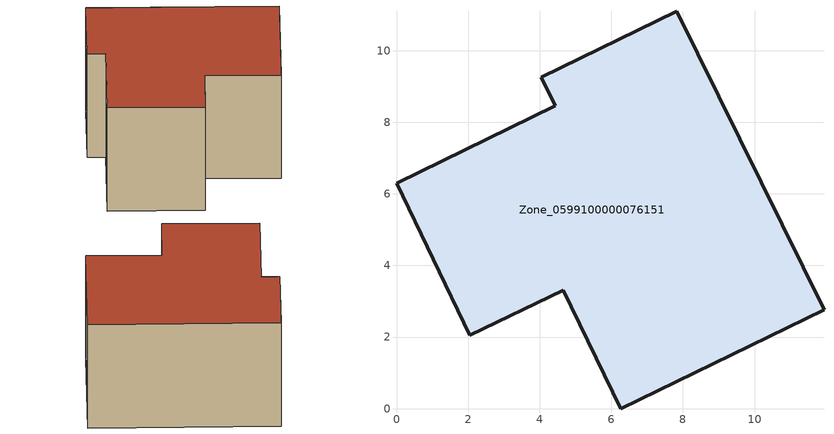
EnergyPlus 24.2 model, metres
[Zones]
Zone_0599100000076151
 floor ground (C_G): 7.83,11.1 11.94,2.77 6.26,0 4.65,3.31 2.05,2.05 0,6.3 4.43,8.46 4.04,9.26 z0
 wall outside (C_F): 0,6.3 2.05,2.05 4.65,3.31 6.26,0 11.94,2.77 7.83,11.1 4.04,9.26 4.43,8.46 0,6.3 z0:5.84
 roof outside (C_R): 7.83,11.1 4.04,9.26 4.43,8.46 0,6.3 2.05,2.05 4.65,3.31 6.26,0 11.94,2.77 z5.84
[BUILDING]
Pand.0599100000076151: North Axis=0; Terrain=City; Loads Convergence Tolerance Value=0.04; Temperature Convergence Tolerance Value=0.4; Solar Distribution=FullExterior; Maximum Number of Warmup Days=25; Minimum Number of Warmup Days=1
[Site:Location]
Rotterdam.The.Hague.AP_ZH_NLD Design_Conditions: Latitude=51.96; Longitude=4.45; Time Zone=1; Elevation=-4.5
[SITE:GROUNDTEMPERATURE:BUILDINGSURFACE]
18, 18, 18, 18, 18, 18, 18, 18, 18, 18, 18, 18
[MATERIAL] Thermal Absorptance=0.9; Solar Absorptance=0.7; Visible Absorptance=0.7
Name | Roughness | Thickness | Conductivity | Density | Specific Heat
G.TC.1946-1964 | MediumSmooth | 0.15 | 1 | 540 | 1210
F.TC.1946-1964 | Rough | 0.3 | 0.857143 | 1920 | 840
R.TC.1946-1964 | MediumRough | 0.2 | 0.235294 | 1500 | 1000
[CONSTRUCTION]
C_G: G.TC.1946-1964
C_F: F.TC.1946-1964
C_R: R.TC.1946-1964
[ZONE]
Zone_0599100000076151: Type=1; Multiplier=1; Ceiling Height=Autocalculate; Volume=Autocalculate; Floor Area=autocalculate; Part of Total Floor Area=Yes
[ZONEINFILTRATION:DESIGNFLOWRATE]
Infil_Zone_0599100000076151: Zone or ZoneList or Space or SpaceList=Zone_0599100000076151; Schedule=AlwaysOn; Design Flow Rate Calculation Method=Flow/Area; Flow Rate per Floor Area=0.003; Constant Term Coefficient=1; Temperature Term Coefficient=0; Velocity Term Coefficient=0; Velocity Squared Term Coefficient=0
[HVACTEMPLATE:ZONE:IDEALLOADSAIRSYSTEM]
Zone_0599100000076151: Maximum Heating Supply Air Temperature=50; Minimum Cooling Supply Air Temperature=13; Maximum Heating Supply Air Humidity Ratio=0.0156; Minimum Cooling Supply Air Humidity Ratio=0.0077; Heating Limit=NoLimit; Cooling Limit=NoLimit; Dehumidification Control Type=ConstantSensibleHeatRatio; Cooling Sensible Heat Ratio=0.7; Dehumidification Setpoint=60; Humidification Control Type=None; Humidification Setpoint=30; Outdoor Air Method=None; Outdoor Air Flow Rate per Person=0.00944; Outdoor Air Flow Rate per Zone Floor Area=0; Outdoor Air Flow Rate per Zone=0; Demand Controlled Ventilation Type=None; Outdoor Air Economizer Type=NoEconomizer; Heat Recovery Type=None; Sensible Heat Recovery Effectiveness=0.7; Latent Heat Recovery Effectiveness=0.65
[ZONECONTROL:THERMOSTAT]
ThermostatControl_Zone_0599100000076151: Zone or ZoneList=Zone_0599100000076151; Control Type Schedule=DualSetpointControlType; Control 1=Thermostat_Zone_0599100000076151; Temperature Difference Between Cutout And Setpoint=0
[THERMOSTATSETPOINT:DUALSETPOINT]
Thermostat_Zone_0599100000076151: Heating Setpoint Temperature Schedule=HeatingSetpoint_Zone_0599100000076151; Cooling Setpoint Temperature Schedule=CoolingSetpoint_Zone_0599100000076151
[SCHEDULE:COMPACT]
HeatingSetpoint_Zone_0599100000076151: Through: 12/31, For: AllDays, Until: 24:00, 21
CoolingSetpoint_Zone_0599100000076151: Through: 12/31, For: AllDays, Until: 24:00, 24
DualSetpointControlType: Through: 12/31, For: AllDays, Until: 24:00, 4
AlwaysOn: Through: 12/31, For: AllDays, Until: 24:00, 1
